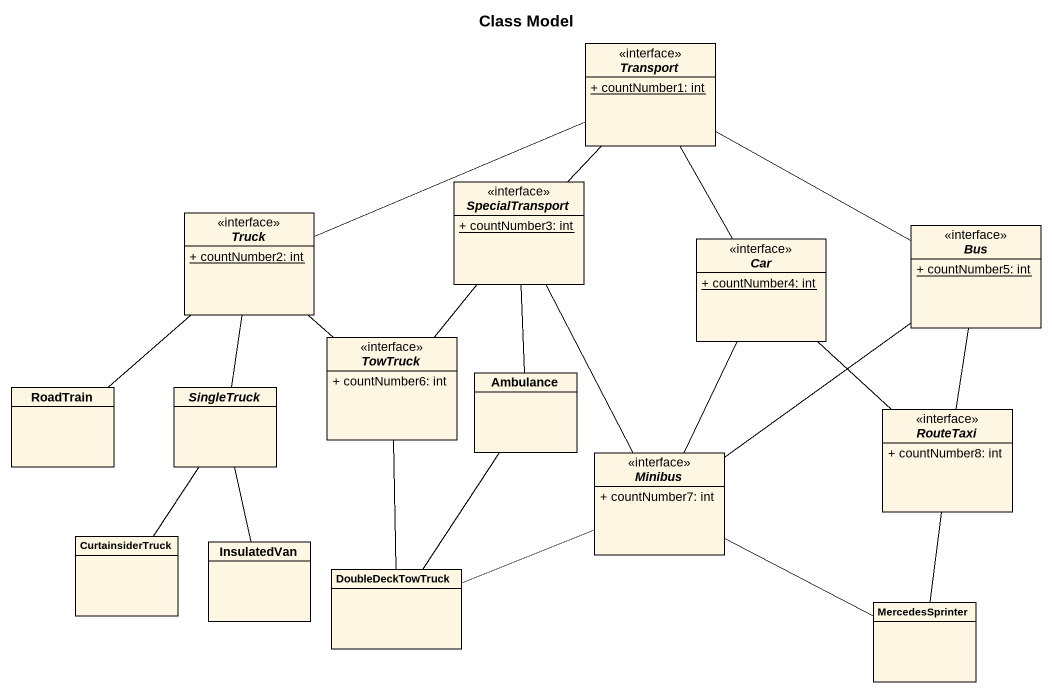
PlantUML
@startuml
title Class Model
hide circle
hide empty members
skinparam classAttributeIconSize 0
interface Transport <<interface>> {
  {static} + countNumber1: int
}
interface SpecialTransport <<interface>> {
  {static} + countNumber3: int
}
interface Truck <<interface>> {
  {static} + countNumber2: int
}
interface Car <<interface>> {
  {static} + countNumber4: int
}
interface Bus <<interface>> {
  {static} + countNumber5: int
}
interface TowTruck <<interface>> {
  + countNumber6: int
}
class RoadTrain
abstract class SingleTruck
class Ambulance
interface Minibus <<interface>> {
  + countNumber7: int
}
interface RouteTaxi <<interface>> {
  + countNumber8: int
}
class CurtainsiderTruck
class InsulatedVan
class DoubleDeckTowTruck
class MercedesSprinter
Transport -- SpecialTransport
Transport -left- Truck
Transport -- Car
Transport -right- Bus
SpecialTransport -- TowTruck
SpecialTransport -- Ambulance
SpecialTransport -- Minibus
Truck -- TowTruck
Truck -- RoadTrain
Truck -- SingleTruck
Car -- Minibus
Car -- RouteTaxi
Bus -- Minibus
Bus -- RouteTaxi
TowTruck -- DoubleDeckTowTruck
SingleTruck -- CurtainsiderTruck
SingleTruck -- InsulatedVan
Ambulance -- DoubleDeckTowTruck
Minibus -left- DoubleDeckTowTruck
Minibus -right- MercedesSprinter
RouteTaxi -- MercedesSprinter
@enduml
